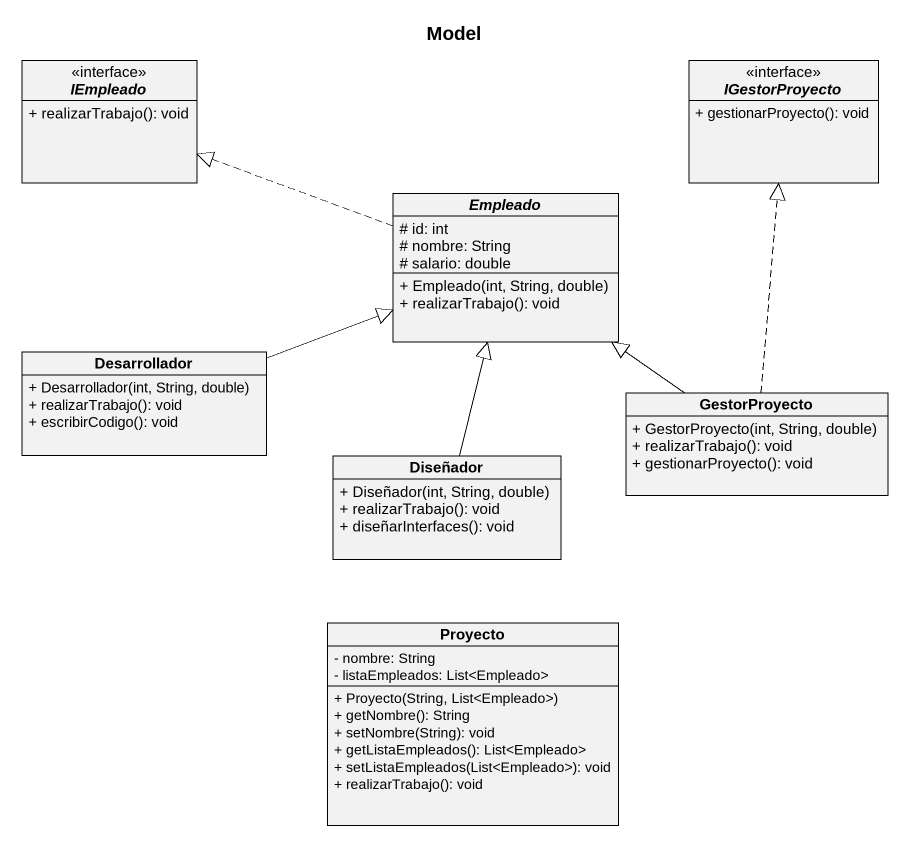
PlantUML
@startuml
title Model
hide circle
hide empty members
skinparam classAttributeIconSize 0
interface IEmpleado <<interface>> {
  + realizarTrabajo(): void
}
interface IGestorProyecto <<interface>> {
  + gestionarProyecto(): void
}
abstract class Empleado {
  # id: int
  # nombre: String
  # salario: double
  + Empleado(int, String, double)
  + realizarTrabajo(): void
}
class Desarrollador {
  + Desarrollador(int, String, double)
  + realizarTrabajo(): void
  + escribirCodigo(): void
}
class GestorProyecto {
  + GestorProyecto(int, String, double)
  + realizarTrabajo(): void
  + gestionarProyecto(): void
}
class Diseñador {
  + Diseñador(int, String, double)
  + realizarTrabajo(): void
  + diseñarInterfaces(): void
}
class Proyecto {
  - nombre: String
  - listaEmpleados: List<Empleado>
  + Proyecto(String, List<Empleado>)
  + getNombre(): String
  + setNombre(String): void
  + getListaEmpleados(): List<Empleado>
  + setListaEmpleados(List<Empleado>): void
  + realizarTrabajo(): void
}
Empleado .left.|> IEmpleado
Desarrollador -right-|> Empleado
Desarrollador -right-|> Empleado
GestorProyecto .up.|> IGestorProyecto
GestorProyecto -up-|> Empleado
GestorProyecto -up-|> Empleado
Diseñador -up-|> Empleado
Diseñador -up-|> Empleado
@enduml
